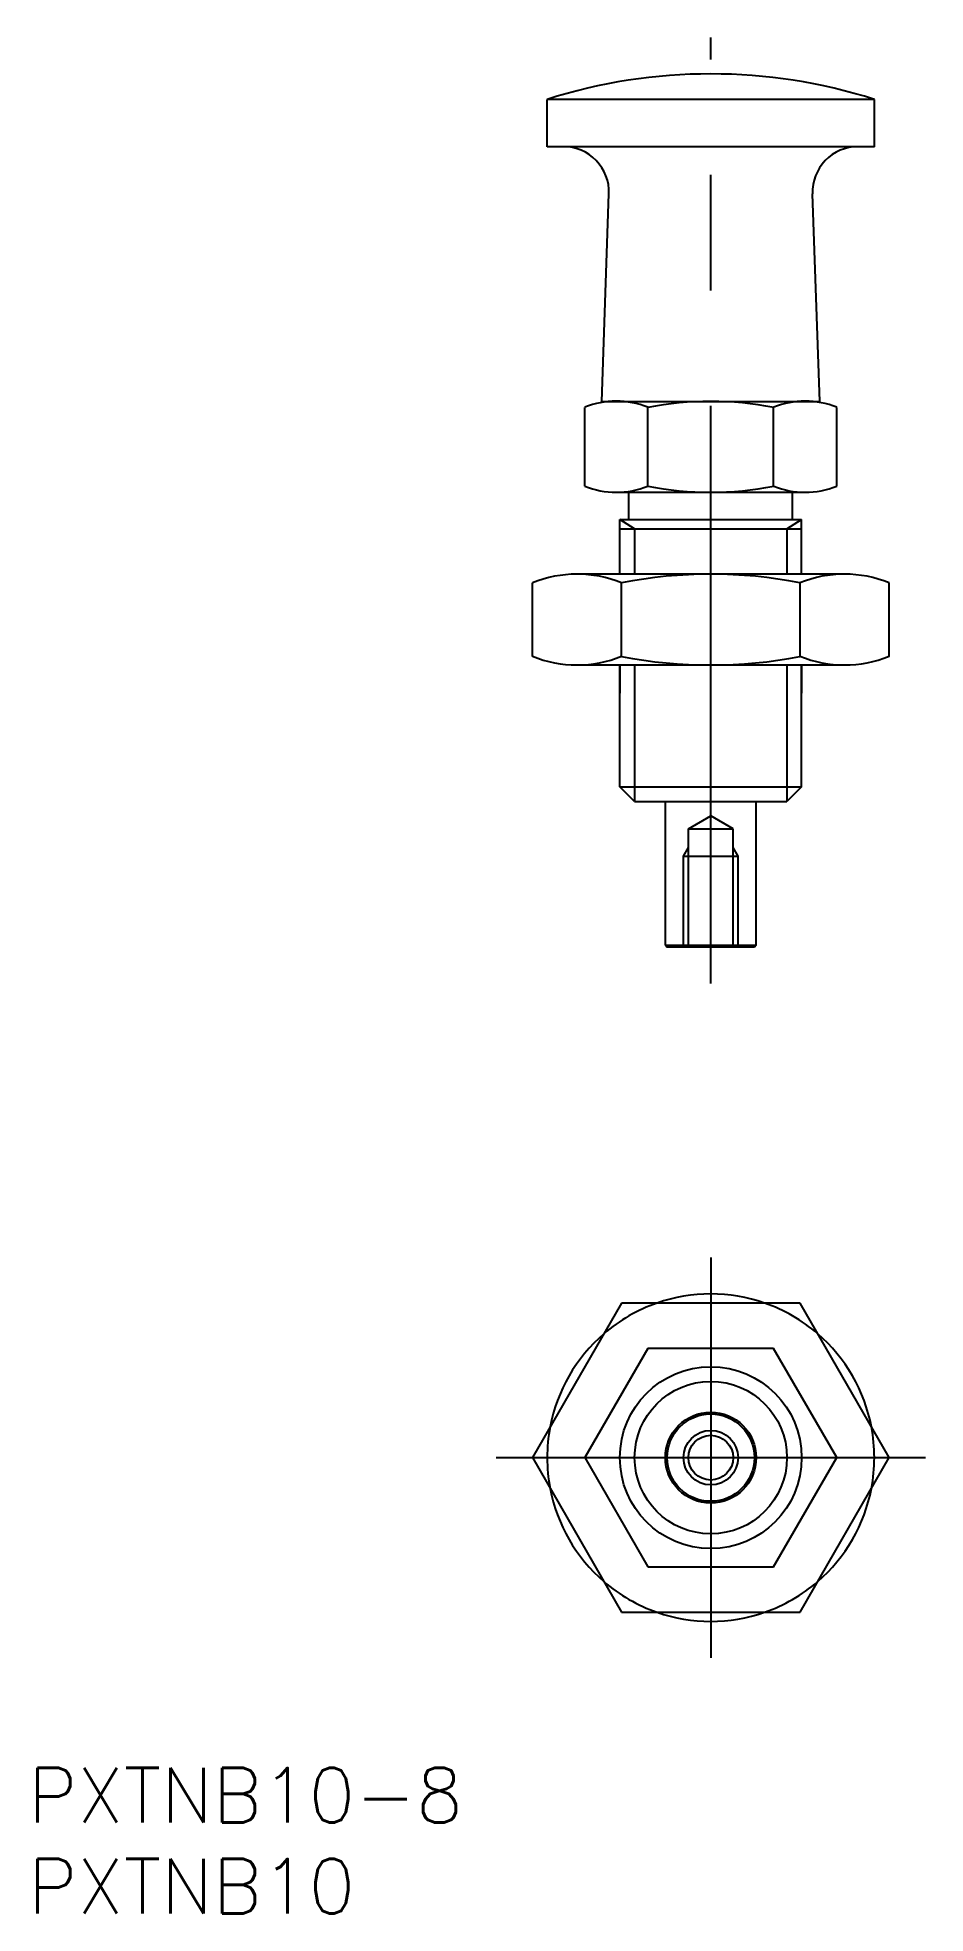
# Model space of a CAD drawing. Extents: x -37 to 12, y -25 to 78.
import ezdxf

# ---------------------------------------------------------------- set-up
doc = ezdxf.new("R2010")
doc.units = 0
doc.linetypes.add('CENTER', pattern=[50.8, 31.75, -6.35, 6.35, -6.35])
doc.linetypes.add('DASHED', pattern=[19.05, 12.7, -6.35])
doc.layers.get('0').update_dxf_attribs({"linetype": 'CONTINUOUS'})
doc.layers.add('CENTER', color=1, linetype='CONTINUOUS')
doc.styles.get("Standard").update_dxf_attribs({"font": 'txt.shx', "height": 3, "bigfont": 'bigfont.shx'})

# ---------------------------------------------------------------- blocks, each defined once
blk = doc.blocks.new('*U2')
at = {"color": 7, "linetype": 'CONTINUOUS'}
blk.add_text('PXTNB10-8', height=3, dxfattribs=at).set_placement((-37.56, -20.06))
blk = doc.blocks.new('*U3')
at = {"color": 7, "linetype": 'CONTINUOUS'}
blk.add_text('PXTNB10', height=3, dxfattribs=at).set_placement((-37.56, -25.06))

msp = doc.modelspace()

# ---------------------------------------------------------------- linework, layer by layer
at = {"color": 7, "linetype": 'CONTINUOUS'}
for p, q in [((9, 74.67), (-9, 74.67)), ((-9, 72.07), (-9, 74.67)), ((9, 72.07), (9, 74.67)), ((9, 72.07), (-9, 72.07)), ((-6, 58.07), (-5.6, 69.48)), ((6, 58.07), (5.6, 69.48)), ((-6, 58.07), (6, 58.07)), ((-6.93, 53.41), (-6.93, 57.74)), ((-3.46, 53.41), (-3.46, 57.74)), ((3.46, 53.41), (3.46, 57.74)), ((6.93, 53.41), (6.93, 57.74)), ((-5.2, 53.07), (5.2, 53.07)), ((-4.5, 51.57), (-4.5, 53.07)), ((4.5, 51.57), (4.5, 53.07)), ((-5, 51.57), (5, 51.57)), ((-5, 48.57), (-5, 51.57)), ((5, 48.57), (5, 51.57)), ((-5, 51.07), (5, 51.07)), ((7.36, 48.57), (-7.36, 48.57)), ((-9.81, 44.05), (-9.81, 48.1)), ((-4.91, 44.05), (-4.91, 48.1)), ((4.91, 44.05), (4.91, 48.1)), ((9.81, 44.05), (9.81, 48.1)), ((7.36, 43.57), (-7.36, 43.57)), ((-5, 43.57), (-5, 42.02)), ((-5, 36.88), (-5, 43.57)), ((5, 43.57), (5, 42.02)), ((5, 36.88), (5, 43.57)), ((-5, 36.88), (5, 36.88)), ((-4.19, 36.07), (-5, 36.88)), ((5, 36.88), (4.19, 36.07)), ((-4.19, 36.07), (4.19, 36.07)), ((-2.5, 28.17), (-2.5, 36.07)), ((2.5, 28.17), (2.5, 36.07)), ((-2.5, 28.17), (-2.4, 28.07)), ((-2.5, 28.17), (2.5, 28.17)), ((2.4, 28.07), (-2.4, 28.07)), ((2.5, 28.17), (2.4, 28.07)), ((-4.91, 8.5), (-9.81, 0)), ((4.91, 8.5), (-4.91, 8.5)), ((9.81, 0), (4.91, 8.5)), ((-9.81, 0), (-4.91, -8.5)), ((4.91, -8.5), (9.81, 0)), ((-4.91, -8.5), (4.91, -8.5))]:
    msp.add_line(p, q, dxfattribs=at)
at = {"color": 3, "linetype": 'CONTINUOUS'}
for p, q in [((-4.19, 51.07), (-5, 51.57)), ((4.19, 51.07), (5, 51.57)), ((-4.19, 51.07), (-4.19, 48.57)), ((4.19, 51.07), (4.19, 48.57)), ((-4.19, 43.57), (-4.19, 36.07)), ((4.19, 43.57), (4.19, 36.07))]:
    msp.add_line(p, q, dxfattribs=at)
at = {"color": 3, "linetype": 'DASHED'}
for p, q in [((-1.23, 34.57), (0, 35.28)), ((1.23, 34.57), (0, 35.28)), ((-1.23, 28.07), (-1.23, 34.57)), ((-1.23, 34.57), (1.23, 34.57)), ((1.23, 28.07), (1.23, 34.57)), ((-1.5, 33.07), (-1.23, 33.54)), ((-1.5, 28.07), (-1.5, 33.07)), ((-1.5, 33.07), (1.5, 33.07)), ((1.5, 33.07), (1.23, 33.54)), ((1.5, 28.07), (1.5, 33.07)), ((-3.46, 6), (-6.93, 0)), ((3.46, 6), (-3.46, 6)), ((6.93, 0), (3.46, 6)), ((-6.93, 0), (-3.46, -6)), ((3.46, -6), (6.93, 0)), ((-3.46, -6), (3.46, -6))]:
    msp.add_line(p, q, dxfattribs=at)
at = {"color": 7, "linetype": 'CONTINUOUS'}
for radius in [5, 2.5, 2.4, 1.23]:
    msp.add_circle((0, 0), radius, dxfattribs=at)
at = {"color": 3, "linetype": 'CONTINUOUS'}
for radius in [4.19, 1.5]:
    msp.add_circle((0, 0), radius, dxfattribs=at)
at = {"color": 7, "linetype": 'CONTINUOUS'}
for centre, radius, start, end in [((0, 46.44), 29.63, 72.3164, 107.6836), ((-8.1, 69.57), 2.5, 358.0003, 90), ((8.1, 69.57), 2.5, 90, 181.9997), ((-5.2, 53.45), 4.63, 68.0126, 111.9874), ((0, 40.07), 18, 78.9042, 101.0958), ((5.2, 53.45), 4.63, 68.0126, 111.9874), ((-5.2, 57.7), 4.63, 248.0126, 291.9874), ((0, 71.07), 18, 258.9042, 281.0958), ((5.2, 57.7), 4.63, 248.0126, 291.9874), ((-7.36, 42.02), 6.55, 68.0126, 111.9874), ((0, 23.07), 25.5, 78.9042, 101.0958), ((7.36, 42.02), 6.55, 68.0126, 111.9874), ((-7.36, 50.13), 6.55, 248.0126, 291.9874), ((0, 69.07), 25.5, 258.9042, 281.0958), ((7.36, 50.13), 6.55, 248.0126, 291.9874), ((0, 0), 9, 70.8119, 109.1881), ((0, 0), 9, 130.8119, 169.1881), ((0, 0), 9, 10.8119, 49.1881), ((0, 0), 9, 190.8119, 229.1881), ((0, 0), 9, 310.8119, 349.1881), ((0, 0), 9, 250.8119, 289.1881)]:
    msp.add_arc(centre, radius, start, end, dxfattribs=at)
at = {"color": 3, "linetype": 'DASHED'}
for start, end in [(109.1881, 130.8119), (49.1881, 70.8119), (169.1881, 190.8119), (349.1881, 10.8119), (229.1881, 250.8119), (289.1881, 310.8119)]:
    msp.add_arc((0, 0), 9, start, end, dxfattribs=at)
at = {"layer": 'CENTER', "color": 1, "linetype": 'CENTER'}
for p, q in [((0, 26.07), (0, 78.07)), ((0, 11), (0, -11)), ((-11.81, 0), (11.81, 0))]:
    msp.add_line(p, q, dxfattribs=at)

# ---------------------------------------------------------------- block references
at = {"color": 7, "linetype": 'CONTINUOUS'}
for name in ['*U2', '*U3']:
    msp.add_blockref(name, (0, 0), dxfattribs=at)

doc.saveas('drawing.dxf')
